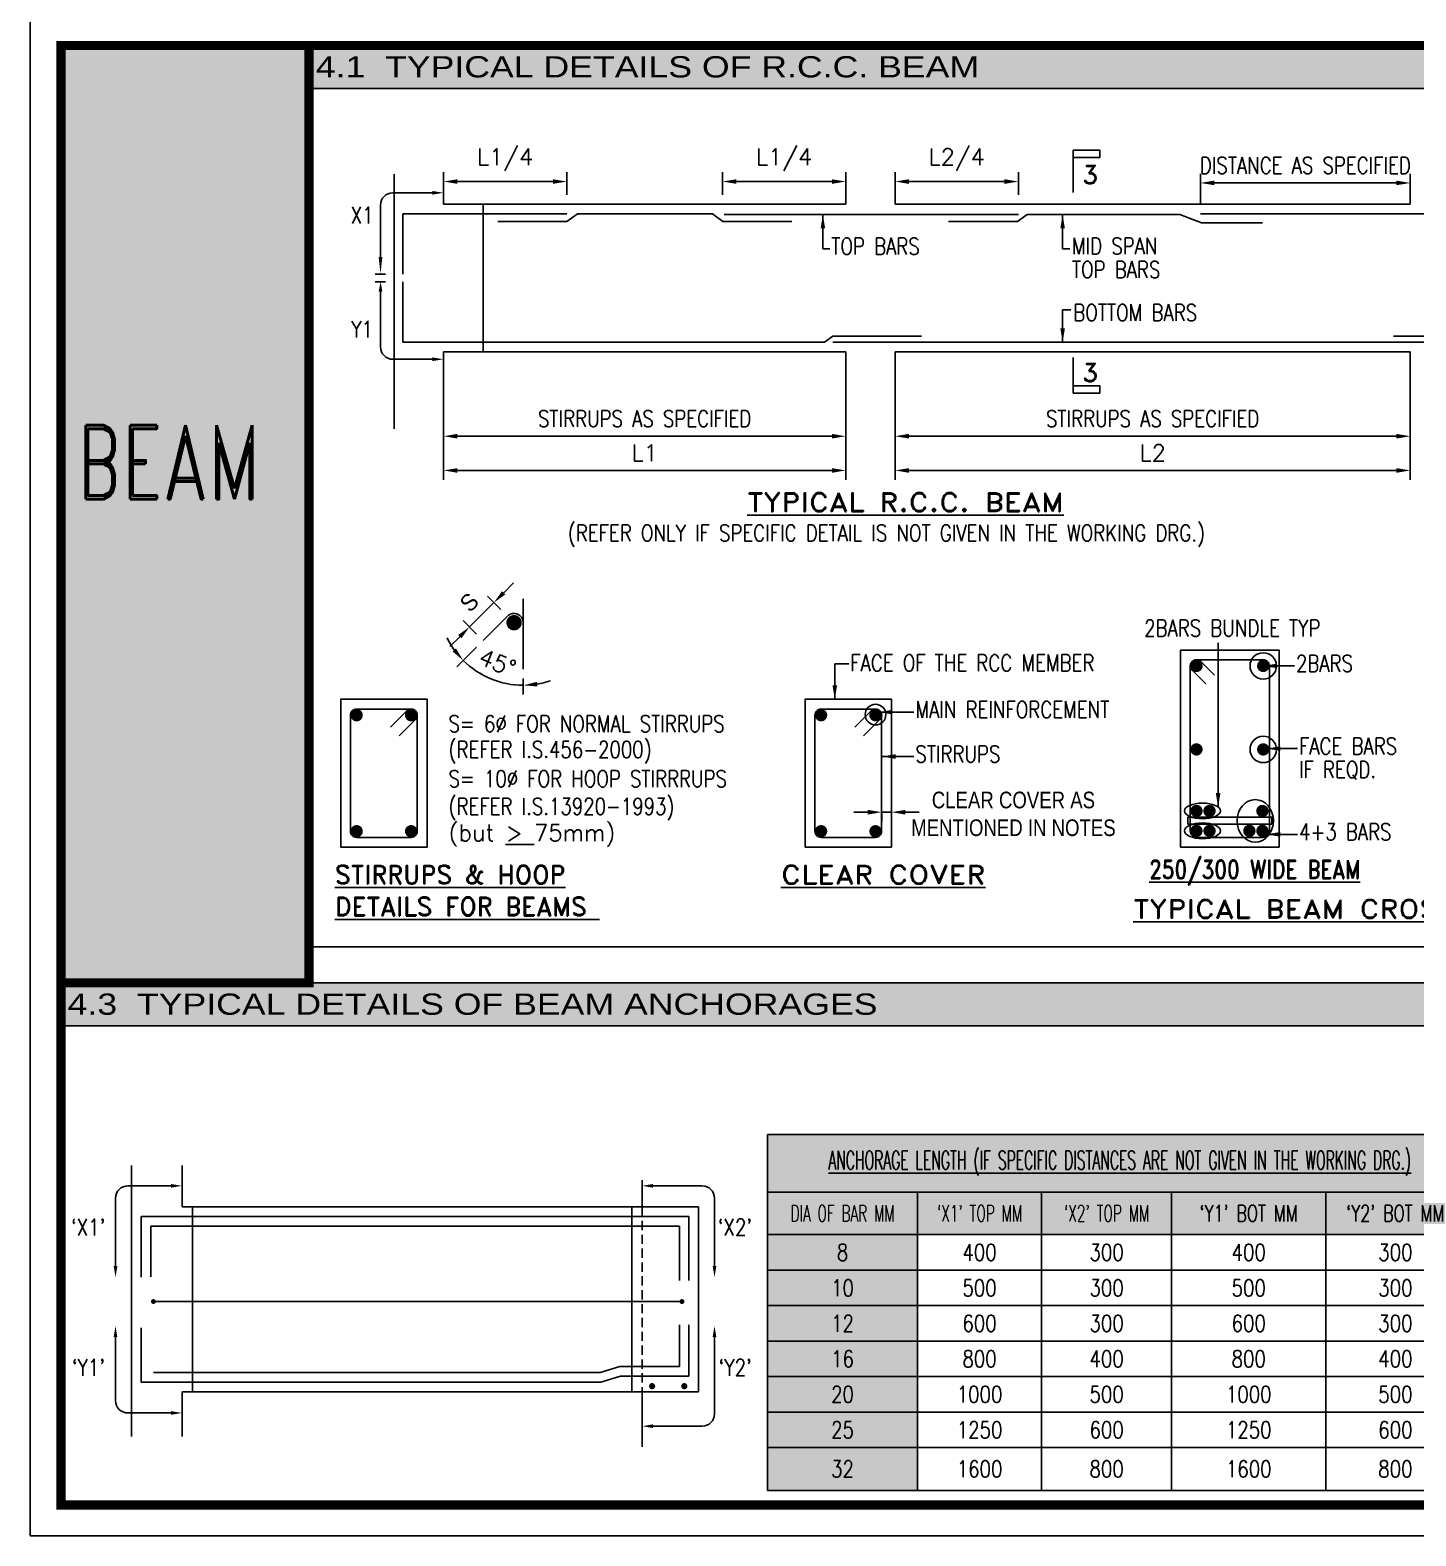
# Model space of a CAD drawing. Header units: inches. Extents: x 74008 to 297778, y 30011 to 129011.
# Drawn here: x 74008 to 96496, y 30011 to 54451 of the extents above; entities that cross this region are included whole.
import ezdxf

# ---------------------------------------------------------------- set-up
doc = ezdxf.new("R2010")
doc.units = ezdxf.units.IN
doc.header["$MEASUREMENT"] = 0
doc.linetypes.add('HIDDEN', pattern=[0.375, 0.25, -0.125])
for name, color, linetype in [('BEAM', 7, 'Continuous'), ('BEAM_BAR', 4, 'Continuous'), ('BEAM_DETAILING_DIMENSION_ARROW', 9, 'Continuous'), ('BEAM_DETAILING_TITLE', 7, 'Continuous'), ('BEAM_SCHEDULE', 7, 'Continuous'), ('BEAM_STEEL_TEXT', 7, 'Continuous'), ('BORDER', 5, 'Continuous'), ('SECTION', 4, 'Continuous'), ('SECTION_MARK', 7, 'Continuous'), ('TEXT', 7, 'Continuous')]:
    doc.layers.add(name, color=color, linetype=linetype)
doc.styles.add('ARIAL', font='arial.ttf')
doc.styles.add('Arial50', font='arial.ttf', dxfattribs={"width": 0.8, "height": 5})
doc.styles.add('ROMAND', font='romanD.shx')
doc.styles.add('ROMANS', font='romans.shx')
doc.styles.add('Romans25', font='romans.shx', dxfattribs={"width": 0.8, "height": 2.5})
doc.styles.add('Romans35', font='romans.shx', dxfattribs={"width": 0.8, "height": 3.5})
doc.dimstyles.new('DIM-150', dxfattribs={"dimscale": 150, "dimtxt": 1.8, "dimasz": 1.25, "dimexe": 1, "dimexo": 1, "dimgap": 1, "dimtad": 1, "dimdec": 0, "dimzin": 0, "dimdsep": 46, "dimtxsty": 'ROMANS', "dimblk2": 'DOT', "dimcen": 0.0625, "dimdle": 0.5, "dimclrd": 9, "dimclre": 9, "dimclrt": 7, "dimadec": 0, "dimazin": 0, "dimtfac": 1, "dimtdec": 0, "dimtmove": 0, "dimatfit": 3, "dimfxl": 0, "dimtolj": 1, "dimtzin": 3, "dimarcsym": 0})

# ---------------------------------------------------------------- blocks, each defined once
blk = doc.blocks.new('*T123')
at = {"layer": 'BEAM_SCHEDULE', "color": 4}
for p, q in [((0, 0), (32205, 0)), ((0, 0), (0, -696)), ((32205, 0), (32205, -696)), ((0, -696), (32205, -696))]:
    blk.add_line(p, q, dxfattribs=at)
at = {"layer": 'BEAM_SCHEDULE', "color": 58}
blk.add_solid([(0, 0), (0, -696), (32205, 0), (32205, -696)], dxfattribs=at)
at = {"layer": 'BEAM_SCHEDULE', "color": 3, "insert": (108, -348), "char_height": 345, "width": 31989.01, "attachment_point": 4, "style": 'ARIAL'}
blk.add_mtext('{\\W1.2;4.1  TYPICAL DETAILS OF R.C.C. BEAM}', dxfattribs=at)
blk = doc.blocks.new('*T129')
at = {"layer": 'BEAM_SCHEDULE', "color": 4}
for p, q in [((0, 0), (22969, 0)), ((0, 0), (0, -696)), ((22969, 0), (22969, -696)), ((0, -696), (22969, -696))]:
    blk.add_line(p, q, dxfattribs=at)
at = {"layer": 'BEAM_SCHEDULE', "color": 58}
blk.add_solid([(0, 0), (0, -696), (22969, 0), (22969, -696)], dxfattribs=at)
at = {"layer": 'BEAM_SCHEDULE', "color": 3, "insert": (108, -348), "char_height": 345, "width": 22752.84, "attachment_point": 4, "style": 'ARIAL'}
blk.add_mtext('{\\W1.2;4.3  TYPICAL DETAILS OF BEAM ANCHORAGES}', dxfattribs=at)
blk = doc.blocks.new('*D131')
at = {"layer": 'BEAM_DETAILING_DIMENSION_ARROW', "color": 9, "lineweight": -2}
for p, q in [((80717, 49077), (80717, 47154)), ((87245, 49077), (87245, 47154)), ((80942, 47304), (87020, 47304))]:
    blk.add_line(p, q, dxfattribs=at)
at = {"layer": 'BEAM_DETAILING_DIMENSION_ARROW', "color": 9}
for points in [[(80942, 47341), (80942, 47266), (80717, 47304)], [(87020, 47341), (87020, 47266), (87245, 47304)]]:
    blk.add_solid(points, dxfattribs=at)
at = {"layer": 'DEFPOINTS', "color": 0}
for p in [(80717, 49227), (87245, 49227), (87245, 47304)]:
    blk.add_point(p, dxfattribs=at)
at = {"layer": 'BEAM_DETAILING_DIMENSION_ARROW', "color": 7, "insert": (83981, 47589), "char_height": 270, "attachment_point": 5, "style": 'ROMANS'}
blk.add_mtext('\\A1;L1', dxfattribs=at)
blk = doc.blocks.new('_DOT')
at = {"color": 0, "linetype": 'ByBlock'}
blk.add_line((-0.5, 0), (-1, 0), dxfattribs=at)
at = {"color": 0, "linetype": 'ByBlock', "const_width": 0.5}
blk.add_lwpolyline([(-0.25, 0, 1), (0.25, 0, 1)], format="xyb", close=True, dxfattribs=at)
blk = doc.blocks.new('*D132')
at = {"layer": 'BEAM_DETAILING_DIMENSION_ARROW', "color": 9, "lineweight": -2}
for p, q in [((80717, 49077), (80717, 47709)), ((87245, 49077), (87245, 47709)), ((80942, 47859), (87020, 47859))]:
    blk.add_line(p, q, dxfattribs=at)
at = {"layer": 'BEAM_DETAILING_DIMENSION_ARROW', "color": 9}
for points in [[(80942, 47897), (80942, 47822), (80717, 47859)], [(87020, 47897), (87020, 47822), (87245, 47859)]]:
    blk.add_solid(points, dxfattribs=at)
at = {"layer": 'DEFPOINTS', "color": 0}
for p in [(80717, 49227), (87245, 49227), (87245, 47859)]:
    blk.add_point(p, dxfattribs=at)
at = {"layer": 'BEAM_DETAILING_DIMENSION_ARROW', "color": 7, "insert": (83981, 48144), "char_height": 270, "attachment_point": 5, "style": 'ROMANS'}
blk.add_mtext('\\A1;{\\W0.8;STIRRUPS AS SPECIFIED}', dxfattribs=at)
blk = doc.blocks.new('*D133')
at = {"layer": 'BEAM_DETAILING_DIMENSION_ARROW', "color": 9, "lineweight": -2}
for p, q in [((88045, 49077), (88045, 47154)), ((96405, 49077), (96405, 47154)), ((96180, 47304), (88270, 47304))]:
    blk.add_line(p, q, dxfattribs=at)
at = {"layer": 'BEAM_DETAILING_DIMENSION_ARROW', "color": 9}
for points in [[(88270, 47341), (88270, 47266), (88045, 47304)], [(96180, 47341), (96180, 47266), (96405, 47304)]]:
    blk.add_solid(points, dxfattribs=at)
at = {"layer": 'DEFPOINTS', "color": 0}
for p in [(88045, 49227), (96405, 49227), (88045, 47304)]:
    blk.add_point(p, dxfattribs=at)
at = {"layer": 'BEAM_DETAILING_DIMENSION_ARROW', "color": 7, "insert": (92225, 47589), "char_height": 270, "attachment_point": 5, "style": 'ROMANS'}
blk.add_mtext('\\A1;L2', dxfattribs=at)
blk = doc.blocks.new('*D134')
at = {"layer": 'BEAM_DETAILING_DIMENSION_ARROW', "color": 9, "lineweight": -2}
for p, q in [((88045, 49077), (88045, 47709)), ((96405, 49077), (96405, 47709)), ((88270, 47859), (96180, 47859))]:
    blk.add_line(p, q, dxfattribs=at)
at = {"layer": 'BEAM_DETAILING_DIMENSION_ARROW', "color": 9}
for points in [[(88270, 47897), (88270, 47822), (88045, 47859)], [(96180, 47897), (96180, 47822), (96405, 47859)]]:
    blk.add_solid(points, dxfattribs=at)
at = {"layer": 'DEFPOINTS', "color": 0}
for p in [(88045, 49227), (96405, 49227), (96405, 47859)]:
    blk.add_point(p, dxfattribs=at)
at = {"layer": 'BEAM_DETAILING_DIMENSION_ARROW', "color": 7, "insert": (92225, 48144), "char_height": 270, "attachment_point": 5, "style": 'ROMANS'}
blk.add_mtext('\\A1;{\\W0.8;STIRRUPS AS SPECIFIED}', dxfattribs=at)
blk = doc.blocks.new('*D137')
at = {"layer": 'BEAM_DETAILING_DIMENSION_ARROW', "color": 9, "lineweight": -2}
for p, q in [((80717, 51777), (80717, 52143)), ((82717, 51777), (82717, 52143)), ((80942, 51993), (82492, 51993))]:
    blk.add_line(p, q, dxfattribs=at)
at = {"layer": 'BEAM_DETAILING_DIMENSION_ARROW', "color": 9}
for points in [[(80942, 52030), (80942, 51955), (80717, 51993)], [(82492, 52030), (82492, 51955), (82717, 51993)]]:
    blk.add_solid(points, dxfattribs=at)
at = {"layer": 'DEFPOINTS', "color": 0}
for p in [(82717, 51993), (80717, 51627), (82717, 51627)]:
    blk.add_point(p, dxfattribs=at)
at = {"layer": 'BEAM_DETAILING_DIMENSION_ARROW', "color": 7, "insert": (81717, 52348), "char_height": 270, "attachment_point": 5, "style": 'ROMANS'}
blk.add_mtext('\\A1;L1/4 ', dxfattribs=at)
blk = doc.blocks.new('*D138')
at = {"layer": 'BEAM_DETAILING_DIMENSION_ARROW', "color": 9, "lineweight": -2}
for p, q in [((85245, 51777), (85245, 52143)), ((87245, 51777), (87245, 52143)), ((85470, 51993), (87020, 51993))]:
    blk.add_line(p, q, dxfattribs=at)
at = {"layer": 'BEAM_DETAILING_DIMENSION_ARROW', "color": 9}
for points in [[(85470, 52030), (85470, 51955), (85245, 51993)], [(87020, 52030), (87020, 51955), (87245, 51993)]]:
    blk.add_solid(points, dxfattribs=at)
at = {"layer": 'DEFPOINTS', "color": 0}
for p in [(87245, 51993), (85245, 51627), (87245, 51627)]:
    blk.add_point(p, dxfattribs=at)
at = {"layer": 'BEAM_DETAILING_DIMENSION_ARROW', "color": 7, "insert": (86245, 52348), "char_height": 270, "attachment_point": 5, "style": 'ROMANS'}
blk.add_mtext('\\A1;L1/4 ', dxfattribs=at)
blk = doc.blocks.new('*D139')
at = {"layer": 'BEAM_DETAILING_DIMENSION_ARROW', "color": 9, "lineweight": -2}
for p, q in [((93000, 51621), (93000, 52120)), ((96405, 51777), (96405, 52120)), ((93225, 51970), (96180, 51970))]:
    blk.add_line(p, q, dxfattribs=at)
at = {"layer": 'BEAM_DETAILING_DIMENSION_ARROW', "color": 9}
for points in [[(93225, 52008), (93225, 51933), (93000, 51970)], [(96180, 52008), (96180, 51933), (96405, 51970)]]:
    blk.add_solid(points, dxfattribs=at)
at = {"layer": 'DEFPOINTS', "color": 0}
for p in [(96405, 51970), (96405, 51627), (93000, 51471)]:
    blk.add_point(p, dxfattribs=at)
at = {"layer": 'BEAM_DETAILING_DIMENSION_ARROW', "color": 7, "insert": (94703, 52255), "char_height": 270, "attachment_point": 5, "style": 'ROMANS'}
blk.add_mtext('\\A1;{\\W0.8;DISTANCE AS SPECIFIED}', dxfattribs=at)
blk = doc.blocks.new('*D140')
at = {"layer": 'BEAM_DETAILING_DIMENSION_ARROW', "color": 9, "lineweight": -2}
for p, q in [((88045, 51777), (88045, 52143)), ((90045, 51777), (90045, 52143)), ((88270, 51993), (89820, 51993))]:
    blk.add_line(p, q, dxfattribs=at)
at = {"layer": 'BEAM_DETAILING_DIMENSION_ARROW', "color": 9}
for points in [[(88270, 52030), (88270, 51955), (88045, 51993)], [(89820, 52030), (89820, 51955), (90045, 51993)]]:
    blk.add_solid(points, dxfattribs=at)
at = {"layer": 'DEFPOINTS', "color": 0}
for p in [(90045, 51993), (88045, 51627), (90045, 51627)]:
    blk.add_point(p, dxfattribs=at)
at = {"layer": 'BEAM_DETAILING_DIMENSION_ARROW', "color": 7, "insert": (89045, 52348), "char_height": 270, "attachment_point": 5, "style": 'ROMANS'}
blk.add_mtext('\\A1;L2/4 ', dxfattribs=at)
blk = doc.blocks.new('*D208')
at = {"layer": 'BEAM_DETAILING_DIMENSION_ARROW', "color": 9, "lineweight": -2}
for p, q in [((81693, 45319), (81853, 45478)), ((81649, 45045), (81428, 45265)), ((81534, 45159), (81139, 44764)), ((81254, 44649), (81033, 44870)), ((80980, 44605), (80821, 44446))]:
    blk.add_line(p, q, dxfattribs=at)
at = {"layer": 'BEAM_DETAILING_DIMENSION_ARROW', "color": 9}
for points in [[(81667, 45345), (81720, 45292), (81534, 45159)], [(80954, 44632), (81007, 44579), (81139, 44764)]]:
    blk.add_solid(points, dxfattribs=at)
at = {"layer": 'DEFPOINTS', "color": 0}
for p in [(81139, 44764), (81755, 44939), (81360, 44543)]:
    blk.add_point(p, dxfattribs=at)
at = {"layer": 'BEAM_DETAILING_DIMENSION_ARROW', "color": 7, "insert": (81135, 45163), "char_height": 270, "attachment_point": 5, "rotation": 45, "style": 'ROMANS'}
blk.add_mtext('\\A1;{\\Ftxt|c0;\\C256;S}', dxfattribs=at)
blk = doc.blocks.new('*D209')
at = {"layer": 'BEAM_DETAILING_DIMENSION_ARROW', "color": 9, "lineweight": -2}
for p, q in [((81254, 44437), (80930, 44114)), ((82011, 43926), (82011, 43666))]:
    blk.add_line(p, q, dxfattribs=at)
for start, end in [(206.2749, 215.6375), (225, 270), (279.3625, 288.7251)]:
    blk.add_arc((82011, 45195), 1378, start, end, dxfattribs=at)
at = {"layer": 'BEAM_DETAILING_DIMENSION_ARROW', "color": 9}
for points in [[(80919, 44416), (80862, 44367), (81036, 44220)], [(82239, 43797), (82232, 43872), (82011, 43816)]]:
    blk.add_solid(points, dxfattribs=at)
at = {"layer": 'DEFPOINTS', "color": 0}
for p in [(82011, 45218), (81755, 44939), (81360, 44543), (81322, 44001), (82011, 44076)]:
    blk.add_point(p, dxfattribs=at)
at = {"layer": 'BEAM_DETAILING_DIMENSION_ARROW', "color": 7, "insert": (81593, 44184), "char_height": 270, "attachment_point": 5, "rotation": 337.5, "style": 'ROMANS'}
blk.add_mtext('\\A1;45°', dxfattribs=at)
blk = doc.blocks.new('*T53')
at = {"layer": 'BEAM_SCHEDULE', "color": 4}
for p, q in [((0, 0), (11320, 0)), ((0, 0), (0, -931)), ((11320, 0), (11320, -931))]:
    blk.add_line(p, q, dxfattribs=at)
at = {"layer": 'BEAM_SCHEDULE', "color": 8}
for p, q in [((0, -931), (11320, -931)), ((0, -931), (0, -1623)), ((2436, -931), (2436, -1623)), ((4448, -931), (4448, -1623)), ((6559, -931), (6559, -1623)), ((9060, -931), (9060, -1623)), ((11320, -931), (11320, -1623))]:
    blk.add_line(p, q, dxfattribs=at)
at = {"layer": 'BEAM_SCHEDULE', "color": 154}
for p, q in [((0, -1623), (11320, -1623)), ((0, -1623), (0, -5774)), ((2436, -1623), (2436, -5774)), ((4448, -1623), (4448, -5774)), ((6559, -1623), (6559, -5774)), ((9060, -1623), (9060, -5774)), ((11320, -1623), (11320, -5774)), ((0, -2199), (11320, -2199)), ((0, -2775), (11320, -2775)), ((0, -3351), (11320, -3351)), ((0, -3927), (11320, -3927)), ((0, -4503), (11320, -4503)), ((0, -5079), (11320, -5079)), ((0, -5774), (11320, -5774))]:
    blk.add_line(p, q, dxfattribs=at)
at = {"layer": 'BEAM_SCHEDULE', "color": 58}
blk.add_solid([(0, 0), (0, -931), (11320, 0), (11320, -931)], dxfattribs=at)
at = {"layer": 'BEAM_SCHEDULE', "color": 250}
for points in [[(0, -931), (0, -1623), (2436, -931), (2436, -1623)], [(2436, -931), (2436, -1623), (4448, -931), (4448, -1623)], [(4448, -931), (4448, -1623), (6559, -931), (6559, -1623)], [(6559, -931), (6559, -1623), (9060, -931), (9060, -1623)], [(9060, -931), (9060, -1623), (11320, -931), (11320, -1623)], [(0, -1623), (0, -2199), (2436, -1623), (2436, -2199)], [(0, -2199), (0, -2775), (2436, -2199), (2436, -2775)], [(0, -2775), (0, -3351), (2436, -2775), (2436, -3351)], [(0, -3351), (0, -3927), (2436, -3351), (2436, -3927)], [(0, -3927), (0, -4503), (2436, -3927), (2436, -4503)], [(0, -4503), (0, -5079), (2436, -4503), (2436, -5079)], [(0, -5079), (0, -5774), (2436, -5079), (2436, -5774)]]:
    blk.add_solid(points, dxfattribs=at)
at = {"layer": 'BEAM_SCHEDULE', "color": 1, "insert": (5660, -465), "char_height": 300, "width": 11104.32, "attachment_point": 5, "style": 'Arial50'}
blk.add_mtext('{\\Fromans|c0;\\W0.55;\\C3; \\LANCHORAGE LENGTH (IF SPECIFIC DISTANCES ARE NOT GIVEN IN THE WORKING DRG.)}', dxfattribs=at)
at = {"layer": 'BEAM_SCHEDULE', "color": 3, "char_height": 270, "attachment_point": 5, "style": 'Romans35'}
for s, insert, width in [('{\\W0.6;DIA OF BAR MM}', (1218, -1277), 2219.59), ("{\\W0.6;`X1' TOP MM}", (3442, -1277), 1796.06), ("{\\W0.6;`X2' TOP MM}", (5504, -1277), 1895.74), ("{\\W0.7;`Y1' BOT MM}", (7810, -1277), 2284.49), ("{\\W0.7;`Y2' BOT MM}", (10190, -1277), 2044.44)]:
    blk.add_mtext(s, dxfattribs=dict(at, insert=insert, width=width))
at = {"layer": 'BEAM_SCHEDULE', "color": 7, "char_height": 270, "attachment_point": 5, "style": 'Romans25'}
for s, insert, width in [('8', (1218, -1911), 2219.59), ('400', (3442, -1911), 1796.06), ('300', (5504, -1911), 1895.74), ('400', (7810, -1911), 2284.49), ('300', (10190, -1911), 2044.44), ('10', (1218, -2487), 2219.59), ('500', (3442, -2487), 1796.06), ('300', (5504, -2487), 1895.74), ('500', (7810, -2487), 2284.49), ('300', (10190, -2487), 2044.44), ('12', (1218, -3063), 2219.59), ('600', (3442, -3063), 1796.06), ('300', (5504, -3063), 1895.74), ('600', (7810, -3063), 2284.49), ('300', (10190, -3063), 2044.44), ('16', (1218, -3639), 2219.59), ('800', (3442, -3639), 1796.06), ('400', (5504, -3639), 1895.74), ('800', (7810, -3639), 2284.49), ('400', (10190, -3639), 2044.44), ('20', (1218, -4215), 2219.59), ('1000', (3442, -4215), 1796.06), ('500', (5504, -4215), 1895.74), ('1000', (7810, -4215), 2284.49), ('500', (10190, -4215), 2044.44), ('25', (1218, -4791), 2219.59), ('1250', (3442, -4791), 1796.06), ('600', (5504, -4791), 1895.74), ('1250', (7810, -4791), 2284.49), ('600', (10190, -4791), 2044.44), ('32', (1218, -5426), 2219.59), ('1600', (3442, -5426), 1796.06), ('800', (5504, -5426), 1895.74), ('1600', (7810, -5426), 2284.49), ('800', (10190, -5426), 2044.44)]:
    blk.add_mtext(s, dxfattribs=dict(at, insert=insert, width=width))
blk = doc.blocks.new('*D217')
at = {"layer": 'BEAM_DETAILING_DIMENSION_ARROW', "color": 9, "lineweight": -2}
for p, q in [((87602, 41757), (87377, 41757)), ((87827, 41757), (87985, 41757)), ((87827, 41730), (87827, 41607)), ((87985, 41730), (87985, 41607)), ((88210, 41757), (88435, 41757))]:
    blk.add_line(p, q, dxfattribs=at)
at = {"layer": 'BEAM_DETAILING_DIMENSION_ARROW', "color": 9}
for points in [[(87602, 41794), (87602, 41719), (87827, 41757)], [(88210, 41794), (88210, 41719), (87985, 41757)]]:
    blk.add_solid(points, dxfattribs=at)
at = {"layer": 'DEFPOINTS', "color": 0}
for p in [(87827, 41880), (87985, 41880), (87985, 41757)]:
    blk.add_point(p, dxfattribs=at)
at = {"layer": 'BEAM_DETAILING_DIMENSION_ARROW', "color": 7, "insert": (89965, 41728), "char_height": 270, "attachment_point": 5, "style": 'ROMANS'}
blk.add_mtext('\\A1;{\\fArial|b0|i0|c0|p34;\\W0.8;\\C6;CLEAR COVER AS\\P{\\fArial|b0|i0|c0|p34;\\W0.8;\\C6;MENTIONED IN NOTES}}', dxfattribs=at)

msp = doc.modelspace()

# ---------------------------------------------------------------- hatches: boundary and pattern name
at = {"layer": 'BEAM_DETAILING_DIMENSION_ARROW'}
h = msp.add_hatch(color=138, dxfattribs=at)
h.dxf.hatch_style = 1
h.paths.add_polyline_path([(74507.6, 38987.1), (78534.9, 38987.1), (78534.9, 54200.6), (74507.6, 54200.6)])

# ---------------------------------------------------------------- linework, layer by layer
at = {"color": 8}
for points in [[(110740, 39573.1), (78534.9, 39573.1), (78534.9, 53504.6), (110740, 53504.6)], [(97476.4, 30510.7), (74507.6, 30510.7), (74507.6, 38291.1), (97476.4, 38291.1)]]:
    msp.add_lwpolyline(points, close=True, dxfattribs=at)
at = {"layer": 'BEAM'}
for p, q in [((79917.5, 52113.2), (79917.5, 47980.2)), ((80717.5, 52113.2), (80717.5, 51627.5)), ((80717.5, 52113.2), (80717.5, 51627.5)), ((87245.5, 52113.2), (87245.5, 51627.5)), ((88045.5, 52113.2), (88045.5, 51627.5)), ((96405.5, 52113.2), (96405.5, 51627.5)), ((80717.5, 51627.5), (87245.5, 51627.5)), ((88045.5, 51627.5), (96405.5, 51627.5)), ((80717.5, 49227.5), (87245.5, 49227.5)), ((80717.5, 49227.5), (80717.5, 47980.2)), ((87245.5, 49227.5), (87245.5, 47980.2)), ((88045.5, 49227.5), (96405.5, 49227.5)), ((88045.5, 49227.5), (88045.5, 47980.2)), ((96405.5, 49227.5), (96405.5, 47980.2)), ((75651.3, 36021.1), (75651.3, 31625.3)), ((76473.6, 36021.1), (76473.6, 35349.1)), ((83938.5, 35349.1), (83938.5, 35782.9)), ((76473.6, 35349.1), (84856.4, 35349.1)), ((76640.1, 35349.1), (76640.1, 32349.1)), ((83772, 35349.1), (83772, 32349.1)), ((84856.4, 35349.1), (84856.4, 32349.1)), ((76473.6, 32349.1), (84856.4, 32349.1)), ((76473.6, 32349.1), (76473.6, 31625.3)), ((83938.5, 32349.1), (83938.5, 31453.9)), ((83938.5, 31453.9), (83938.5, 32349.1))]:
    msp.add_line(p, q, dxfattribs=at)
at = {"layer": 'BEAM', "color": 0, "linetype": 'ByBlock'}
msp.add_line((96405.5, 51627.6), (96405.5, 51934.4), dxfattribs=at)
at = {"layer": 'BEAM', "color": 8, "linetype": 'HIDDEN', "ltscale": 600}
msp.add_line((83938.5, 35349.1), (83938.5, 32349.1), dxfattribs=at)
at = {"layer": 'BEAM', "color": 224, "const_width": 150}
for points in [[(74507.6, 30510.7), (125932.6, 30510.7), (125932.6, 54200.6), (74507.6, 54200.6)], [(74507.6, 38987.1), (78534.9, 38987.1), (78534.9, 54200.6), (74507.6, 54200.6)]]:
    msp.add_lwpolyline(points, close=True, dxfattribs=at)
at = {"layer": 'BEAM'}
for points in [[(92677.4, 41189.2), (94277.4, 41189.2), (94277.4, 44389.2), (92677.4, 44389.2)], [(79048.5, 41189.2), (80448.5, 41189.2), (80448.5, 43589.2), (79048.5, 43589.2)], [(86585.2, 41189.2), (87985.2, 41189.2), (87985.2, 43589.2), (86585.2, 43589.2)]]:
    msp.add_lwpolyline(points, close=True, dxfattribs=at)
at = {"layer": 'BEAM_BAR', "color": 4}
for p, q in [((80055.7, 51469.2), (82717.5, 51469.2)), ((80055.7, 51469.2), (80055.7, 50487.6)), ((82717.5, 51343.1), (81598.9, 51343.1)), ((82888.7, 51466.3), (82717.5, 51343.1)), ((82892.8, 51469.2), (85079.5, 51469.2)), ((85079.5, 51469.2), (85250.8, 51346)), ((85250.8, 51346), (86369.3, 51346)), ((85269.1, 51456.8), (90047.1, 51456.8)), ((90032.1, 51346), (88913.6, 51346)), ((90186.2, 51456.8), (90032.1, 51346)), ((90186.2, 51456.8), (92667.5, 51456.8)), ((92667.5, 51456.8), (93014.8, 51321.3)), ((92999.6, 51471), (100559.1, 51471)), ((93014.8, 51321.3), (94007.6, 51321.3)), ((80055.7, 49385.7), (80055.7, 50367.4)), ((86897.6, 49385.7), (80055.7, 49385.7)), ((80055.7, 49385.7), (80767.6, 49385.7)), ((80767.6, 49385.7), (80055.7, 49385.7)), ((87035.1, 49485.7), (86897.6, 49385.7)), ((88471.6, 49485.7), (87035.1, 49485.7)), ((88205, 49385.7), (87035.1, 49385.7)), ((97274.4, 49385.7), (87035.1, 49385.7)), ((97274.4, 49485.7), (96133.6, 49485.7))]:
    msp.add_line(p, q, dxfattribs=at)
at = {"layer": 'BEAM_BAR', "color": 3}
for p, q in [((82011.2, 44076.2), (82011.2, 45218)), ((81755.1, 44938.6), (81359.9, 44543.4))]:
    msp.add_line(p, q, dxfattribs=at)
at = {"layer": 'BEAM_BAR'}
for p, q in [((75807.7, 35192.7), (84699.9, 35192.7)), ((75807.7, 35192.7), (75807.7, 34212.6)), ((75964.1, 35036.2), (84543.5, 35036.2)), ((75964.1, 35036.2), (75964.1, 34215.1)), ((84543.5, 35036.2), (84543.5, 34156.6)), ((84699.9, 35192.7), (84699.9, 34156.6)), ((76007.7, 33814.6), (84586.6, 33814.6)), ((75807.7, 33389.6), (75807.7, 32505.6)), ((84543.5, 33436.6), (84543.5, 32762)), ((84699.9, 33436.6), (84699.9, 32605.6)), ((83575.4, 32762), (83256.2, 32662)), ((83575.4, 32762), (84543.5, 32762)), ((75807.7, 32505.6), (83271, 32505.6)), ((76007.7, 32662), (83256.2, 32662)), ((83588, 32605.6), (83271, 32505.6)), ((83588, 32605.6), (84699.9, 32605.6))]:
    msp.add_line(p, q, dxfattribs=at)
at = {"layer": 'BEAM_BAR', "color": 7}
for points, const_width in [([(81923.7, 44832.6, -1), (81798.7, 44832.6, -1)], 125), ([(92885.7, 44130.9, 1), (92985.7, 44130.9, 1)], 100), ([(94069.2, 44130.9, -1), (93969.2, 44130.9, -1)], 100), ([(79256.8, 43330.9, 1), (79356.8, 43330.9, 1)], 100), ([(80240.3, 43330.9, -1), (80140.3, 43330.9, -1)], 100), ([(86793.4, 43330.9, 1), (86893.4, 43330.9, 1)], 100), ([(87776.9, 43330.9, -1), (87676.9, 43330.9, -1)], 100), ([(92885.7, 42775.6, 1), (92985.7, 42775.6, 1)], 100), ([(94069.2, 42775.6, -1), (93969.2, 42775.6, -1)], 100), ([(92885.7, 41776.4, 1), (92985.7, 41776.4, 1)], 100), ([(93097.7, 41776.4, 1), (93197.7, 41776.4, 1)], 100), ([(93956.3, 41776.4, 1), (94056.3, 41776.4, 1)], 100), ([(92885.7, 41453.4, 1), (92985.7, 41453.4, 1)], 100), ([(93097.7, 41453.4, 1), (93197.7, 41453.4, 1)], 100), ([(93744.3, 41453.4, 1), (93844.3, 41453.4, 1)], 100), ([(93956.3, 41453.4, 1), (94056.3, 41453.4, 1)], 100), ([(79256.8, 41447.4, -1), (79356.8, 41447.4, -1)], 100), ([(80240.3, 41447.4, 1), (80140.3, 41447.4, 1)], 100), ([(86793.4, 41447.4, -1), (86893.4, 41447.4, -1)], 100), ([(87776.9, 41447.4, 1), (87676.9, 41447.4, 1)], 100), ([(75987.7, 33814.6, 1), (76027.7, 33814.6, 1)], 40), ([(84566.6, 33814.6, 1), (84606.6, 33814.6, 1)], 40), ([(84077, 32440.9, 1), (84127, 32440.9, 1)], 50), ([(84599.6, 32440.9, 1), (84649.6, 32440.9, 1)], 50)]:
    msp.add_lwpolyline(points, format="xyb", close=True, dxfattribs=dict(at, const_width=const_width))
at = {"layer": 'BEAM_BAR'}
for points in [[(92935.7, 41347.4), (94019.2, 41347.4, 0.4142136), (94119.2, 41447.4), (94119.2, 44130.9, 0.4142136), (94019.2, 44230.9), (92935.7, 44230.9, 0.4142136), (92835.7, 44130.9), (92835.7, 41447.4, 0.4142136)], [(79306.8, 41347.4), (80190.3, 41347.4, 0.4142136), (80290.3, 41447.4), (80290.3, 43330.9, 0.4142136), (80190.3, 43430.9), (79306.8, 43430.9, 0.4142136), (79206.8, 43330.9), (79206.8, 41447.4, 0.4142136)], [(86843.4, 41347.4), (87726.9, 41347.4, 0.4142136), (87826.9, 41447.4), (87826.9, 43330.9, 0.4142136), (87726.9, 43430.9), (86843.4, 43430.9, 0.4142136), (86743.4, 43330.9), (86743.4, 41447.4, 0.4142136)]]:
    msp.add_lwpolyline(points, format="xyb", close=True, dxfattribs=at)
for points in [[(93085.6, 43839.6), (92865, 44060.2, -1), (93006.4, 44201.6), (93227, 43981)], [(79997.5, 42996.7), (80261, 43260.2, 1), (80119.6, 43401.6), (79856.1, 43138.2)], [(87534.2, 42996.7), (87797.7, 43260.2, 1), (87656.2, 43401.6), (87392.7, 43138.2)]]:
    msp.add_lwpolyline(points, format="xyb", dxfattribs=at)
at = {"layer": 'BEAM_BAR', "color": 3}
msp.add_lwpolyline([(92797.1, 41563.9), (94157.7, 41563.9), (94157.7, 41677.4), (92797.1, 41677.4)], close=True, dxfattribs=at)
msp.add_arc((81861.2, 44832.6), 150, 0, 135, dxfattribs=at)
at = {"layer": 'BEAM_DETAILING_DIMENSION_ARROW', "color": 9}
for p, q in [((79693.6, 50768.3), (79693.6, 51610.2)), ((80537.5, 51810.2), (79893.6, 51810.2)), ((79773.3, 50487.6), (79606.5, 50487.6)), ((79773.3, 50367.4), (79606.5, 50367.4)), ((79693.6, 50203.8), (79693.6, 49308.4)), ((80537.5, 49108.4), (79893.6, 49108.4)), ((76293.6, 35692.1), (75593.4, 35692.1)), ((84118.5, 35692.1), (84914.3, 35692.1)), ((75393.4, 34390.8), (75393.4, 35492.1)), ((85114.3, 34390.8), (85114.3, 35492.1)), ((75393.4, 33238.5), (75393.4, 32206.1)), ((85114.3, 33238.5), (85114.3, 31991.1)), ((76293.6, 32006.1), (75593.4, 32006.1)), ((84118.5, 31791.1), (84914.3, 31791.1))]:
    msp.add_line(p, q, dxfattribs=at)
for centre, radius in [((94019.2, 44130.9), 214.1), ((87726.9, 43341.1), 167.8), ((94019.2, 42775.6), 214.1)]:
    msp.add_circle(centre, radius, dxfattribs=at)
for centre, start, end in [((79893.6, 51610.2), 90, 180), ((79893.6, 49308.4), 180, 270), ((75593.4, 35492.1), 90, 180), ((84914.3, 35492.1), 0, 90), ((75593.4, 32206.1), 180, 270), ((84914.3, 31991.1), 270, 0)]:
    msp.add_arc(centre, 200, start, end, dxfattribs=at)
for centre in [(93033.6, 41778.3), (93033.6, 41454.2)]:
    msp.add_ellipse(centre, major_axis=(293.4, 0), ratio=0.4319764, dxfattribs=at)
msp.add_ellipse((93890.6, 41616.2), major_axis=(0, 344.8), ratio=0.8507479, start_param=-1.5707963, end_param=4.712389, dxfattribs=at)
for points in [[(80537.5, 51840.2), (80717.5, 51810.2), (80537.5, 51780.2)], [(79723.6, 50768.3), (79693.6, 50489.8), (79663.6, 50768.3)], [(79723.6, 50203.8), (79696.4, 50367.4), (79663.6, 50203.8)], [(80537.5, 49078.4), (80717.5, 49108.4), (80537.5, 49138.4)], [(76293.6, 35722.1), (76473.6, 35692.1), (76293.6, 35662.1)], [(84118.5, 35722.1), (83938.5, 35692.1), (84118.5, 35662.1)], [(75423.4, 34390.8), (75393.4, 34210.8), (75363.4, 34390.8)], [(85084.3, 34390.8), (85114.3, 34210.8), (85144.3, 34390.8)], [(75423.4, 33238.5), (75393.4, 33418.5), (75363.4, 33238.5)], [(85084.3, 33238.5), (85114.3, 33418.5), (85144.3, 33238.5)], [(76293.6, 31976.1), (76473.6, 32006.1), (76293.6, 32036.1)], [(84118.5, 31761.1), (83938.5, 31791.1), (84118.5, 31821.1)]]:
    msp.add_solid(points, dxfattribs=at)
at = {"layer": 'BEAM_STEEL_TEXT'}
msp.add_line((81362.1, 49227.5), (81362.1, 51627.5), dxfattribs=at)
at = {"layer": 'BORDER'}
msp.add_lwpolyline([(74007.6, 30010.7), (220692.6, 30010.7), (220692.6, 129010.7), (74007.6, 129010.7)], close=True, dxfattribs=at)
at = {"layer": 'SECTION', "color": 4}
for points in [[(90935.3, 52382.6), (91365.7, 52382.6), (91365.7, 52502.8), (90935.3, 52502.8), (90935.3, 51814.9)], [(90935.3, 48679.5), (91365.7, 48679.5), (91365.7, 48559.3), (90935.3, 48559.3), (90935.3, 49137.7)]]:
    msp.add_lwpolyline(points, dxfattribs=at)

# ---------------------------------------------------------------- block references
for name, p in [('*T123', (78534.9, 54200.6)), ('*T129', (74507.6, 38987.1)), ('*T53', (85973.8, 36523.2))]:
    msp.add_blockref(name, p)

# ---------------------------------------------------------------- texts
at = {"layer": 'BEAM_DETAILING_TITLE', "color": 3, "style": 'ROMAND'}
for s, height, width, p in [('BEAM', 1200, 0.7, (74766.4, 46837.7)), ('%%UTYPICAL R.C.C. BEAM', 300, 1.2, (85644.2, 46638.7)), ('%%UCLEAR COVER', 300, 1.2, (86192.6, 40592.9)), ('%%u250/300 WIDE BEAM', 300, 0.8, (92167.7, 40678.7)), ('%%UTYPICAL BEAM CROSS-SECTIONS', 300, 1.2, (91910, 40036.5))]:
    msp.add_text(s, height=height, dxfattribs=dict(at, width=width)).set_placement(p)
for s, p in [('%%USTIRRUPS & HOOP', (78954.3, 40592.9)), ('%%UDETAILS FOR BEAMS ', (78954.3, 40076.6))]:
    msp.add_text(s, height=300, dxfattribs=at).set_placement(p)
at = {"layer": 'BEAM_STEEL_TEXT', "style": 'ROMANS', "width": 0.8}
for s, p in [('X1', (79211.5, 51310.7)), ('MID SPAN ', (90915.1, 50811.8)), ('TOP BARS', (87010.4, 50808.1)), ('TOP BARS', (90915.1, 50428)), ('BOTTOM BARS', (90937.7, 49730.1)), ('Y1', (79220, 49459.3)), ('2BARS BUNDLE TYP', (92086.9, 44609.3)), ('FACE OF THE RCC MEMBER', (87318, 44044.2)), ('2BARS', (94550.7, 44036.8)), ('MAIN REINFORCEMENT', (88374.5, 43286.8)), ('S= 6%%C FOR NORMAL STIRRUPS ', (80799, 43057.5)), ('(REFER I.S.456-2000)', (80799, 42639.3)), ('STIRRUPS', (88374.5, 42566)), ('FACE BARS ', (94600.7, 42695)), ('IF REQD.', (94600.7, 42313.5)), ('S= 10%%C FOR HOOP STIRRRUPS', (80799, 42164.9)), ('(REFER I.S.13920-1993)', (80799, 41716.2)), ('4+3 BARS', (94600.7, 41303.3)), ("`X1'", (74673, 34886.2)), ("`X2'", (85169.2, 34886.2)), ("`Y1'", (74685.9, 32610.3)), ("`Y2'", (85182, 32610.3))]:
    msp.add_text(s, height=270, dxfattribs=at).set_placement(p)
at = {"layer": 'BEAM_STEEL_TEXT', "insert": (80799, 41558.4), "char_height": 270, "attachment_point": 1, "style": 'ROMANS'}
msp.add_mtext('(but \\L>\\l 75mm)', dxfattribs=at)
at = {"layer": 'SECTION_MARK', "color": 6, "style": 'ROMAND'}
for p in [(91085.7, 51954.5), (91085.7, 48742.1)]:
    msp.add_text('3', height=300, dxfattribs=at).set_placement(p)
at = {"layer": 'TEXT', "style": 'ROMANS', "width": 0.8}
msp.add_text('(REFER ONLY IF SPECIFIC DETAIL IS NOT GIVEN IN THE WORKING DRG.)', height=270, dxfattribs=at).set_placement((82734.4, 46153.5))

# ---------------------------------------------------------------- dimensions: what is measured, and where the dimension line sits
at = {"layer": 'BEAM_DETAILING_DIMENSION_ARROW'}
for base, p1, p2, text, override, picture, middle in [((96405.5, 51970), (92999.6, 51471), (96405.5, 51627.5), '{\\W0.8;DISTANCE AS SPECIFIED}', {"dimasz": 1.5}, '*D139', (94702.5, 51970)), ((87985.2, 41756.6), (87826.9, 41880.1), (87985.2, 41880.1), '{\\fArial|b0|i0|c0|p34;\\W0.8;\\C6;CLEAR COVER AS\\X{\\fArial|b0|i0|c0|p34;\\W0.8;\\C6;MENTIONED IN NOTES}}', {"dimasz": 1.5, "dimtmove": 2}, '*D217', (89965.5, 41727.6))]:
    dim = msp.add_linear_dim(base=base, p1=p1, p2=p2, text=text, dimstyle='DIM-150', override=override, dxfattribs=at)
    dim.commit()
    dim.dimension.update_dxf_attribs({"geometry": picture, "text_midpoint": middle, "dimtype": 128})
for base, p1, p2, text, picture, middle in [((82717.5, 51992.6), (80717.5, 51627.5), (82717.5, 51627.5), 'L1/4 ', '*D137', (81717.5, 52348.4)), ((87245.5, 51992.6), (85245.5, 51627.5), (87245.5, 51627.5), 'L1/4 ', '*D138', (86245.5, 52348.4)), ((90045.5, 51992.6), (88045.5, 51627.5), (90045.5, 51627.5), 'L2/4 ', '*D140', (89045.5, 52348.4)), ((87245.5, 47303.7), (80717.5, 49227.5), (87245.5, 49227.5), 'L1', '*D131', (83981.5, 47588.7)), ((87245.5, 47859.3), (80717.5, 49227.5), (87245.5, 49227.5), '{\\W0.8;STIRRUPS AS SPECIFIED}', '*D132', (83981.5, 48144.3)), ((88045.5, 47303.7), (96405.5, 49227.5), (88045.5, 49227.5), 'L2', '*D133', (92225.5, 47588.7)), ((96405.5, 47859.3), (88045.5, 49227.5), (96405.5, 49227.5), '{\\W0.8;STIRRUPS AS SPECIFIED}', '*D134', (92225.5, 48144.3))]:
    dim = msp.add_linear_dim(base=base, p1=p1, p2=p2, text=text, dimstyle='DIM-150', override={"dimasz": 1.5}, dxfattribs=at)
    dim.commit()
    dim.dimension.update_dxf_attribs({"geometry": picture, "text_midpoint": middle})
dim = msp.add_aligned_dim(p1=(81755.1, 44938.6), p2=(81359.9, 44543.4), distance=-312.2, text='{\\Ftxt|c0;\\C256;S}', dimstyle='DIM-150', override={"dimasz": 1.5}, dxfattribs=at)
dim.commit()
dim.dimension.update_dxf_attribs({"geometry": '*D208', "text_midpoint": (81135.2, 45163.3)})
dim = msp.add_angular_dim_2l(base=(81322, 44000.9), line1=((82011.2, 44076.2), (82011.2, 45218)), line2=((81755.1, 44938.6), (81359.9, 44543.4)), dimstyle='DIM-150', override={"dimasz": 1.5}, dxfattribs=at)
dim.commit()
dim.dimension.update_dxf_attribs({"geometry": '*D209', "text_midpoint": (81592.8, 44184.5)})

# ---------------------------------------------------------------- leaders
at = {"layer": 'BEAM_DETAILING_DIMENSION_ARROW', "color": 9}
for points in [[(86872.8, 51456.8), (86872.8, 50902.3), (86987, 50902.3)], [(90763.8, 51456.8), (90763.8, 50902.3), (90878, 50902.3)], [(90763.8, 49385.7), (90763.8, 49912), (90898.5, 49912)], [(93286.9, 41841), (93286.9, 44507.1)], [(87066.7, 43589.2), (87066.7, 44167.5), (87294.6, 44167.5)], [(94019.2, 44130.9), (94527.2, 44130.9)], [(87776.9, 43380.9), (88351.1, 43380.9)], [(94069.2, 42789.2), (94577.2, 42789.2)], [(87826.9, 42660.2), (88351.1, 42660.2)], [(94069.2, 41397.4), (94577.2, 41397.4)]]:
    msp.add_leader(points, dimstyle='DIM-150', override={"dimasz": 1.5}, dxfattribs=at)

doc.saveas('drawing.dxf')
